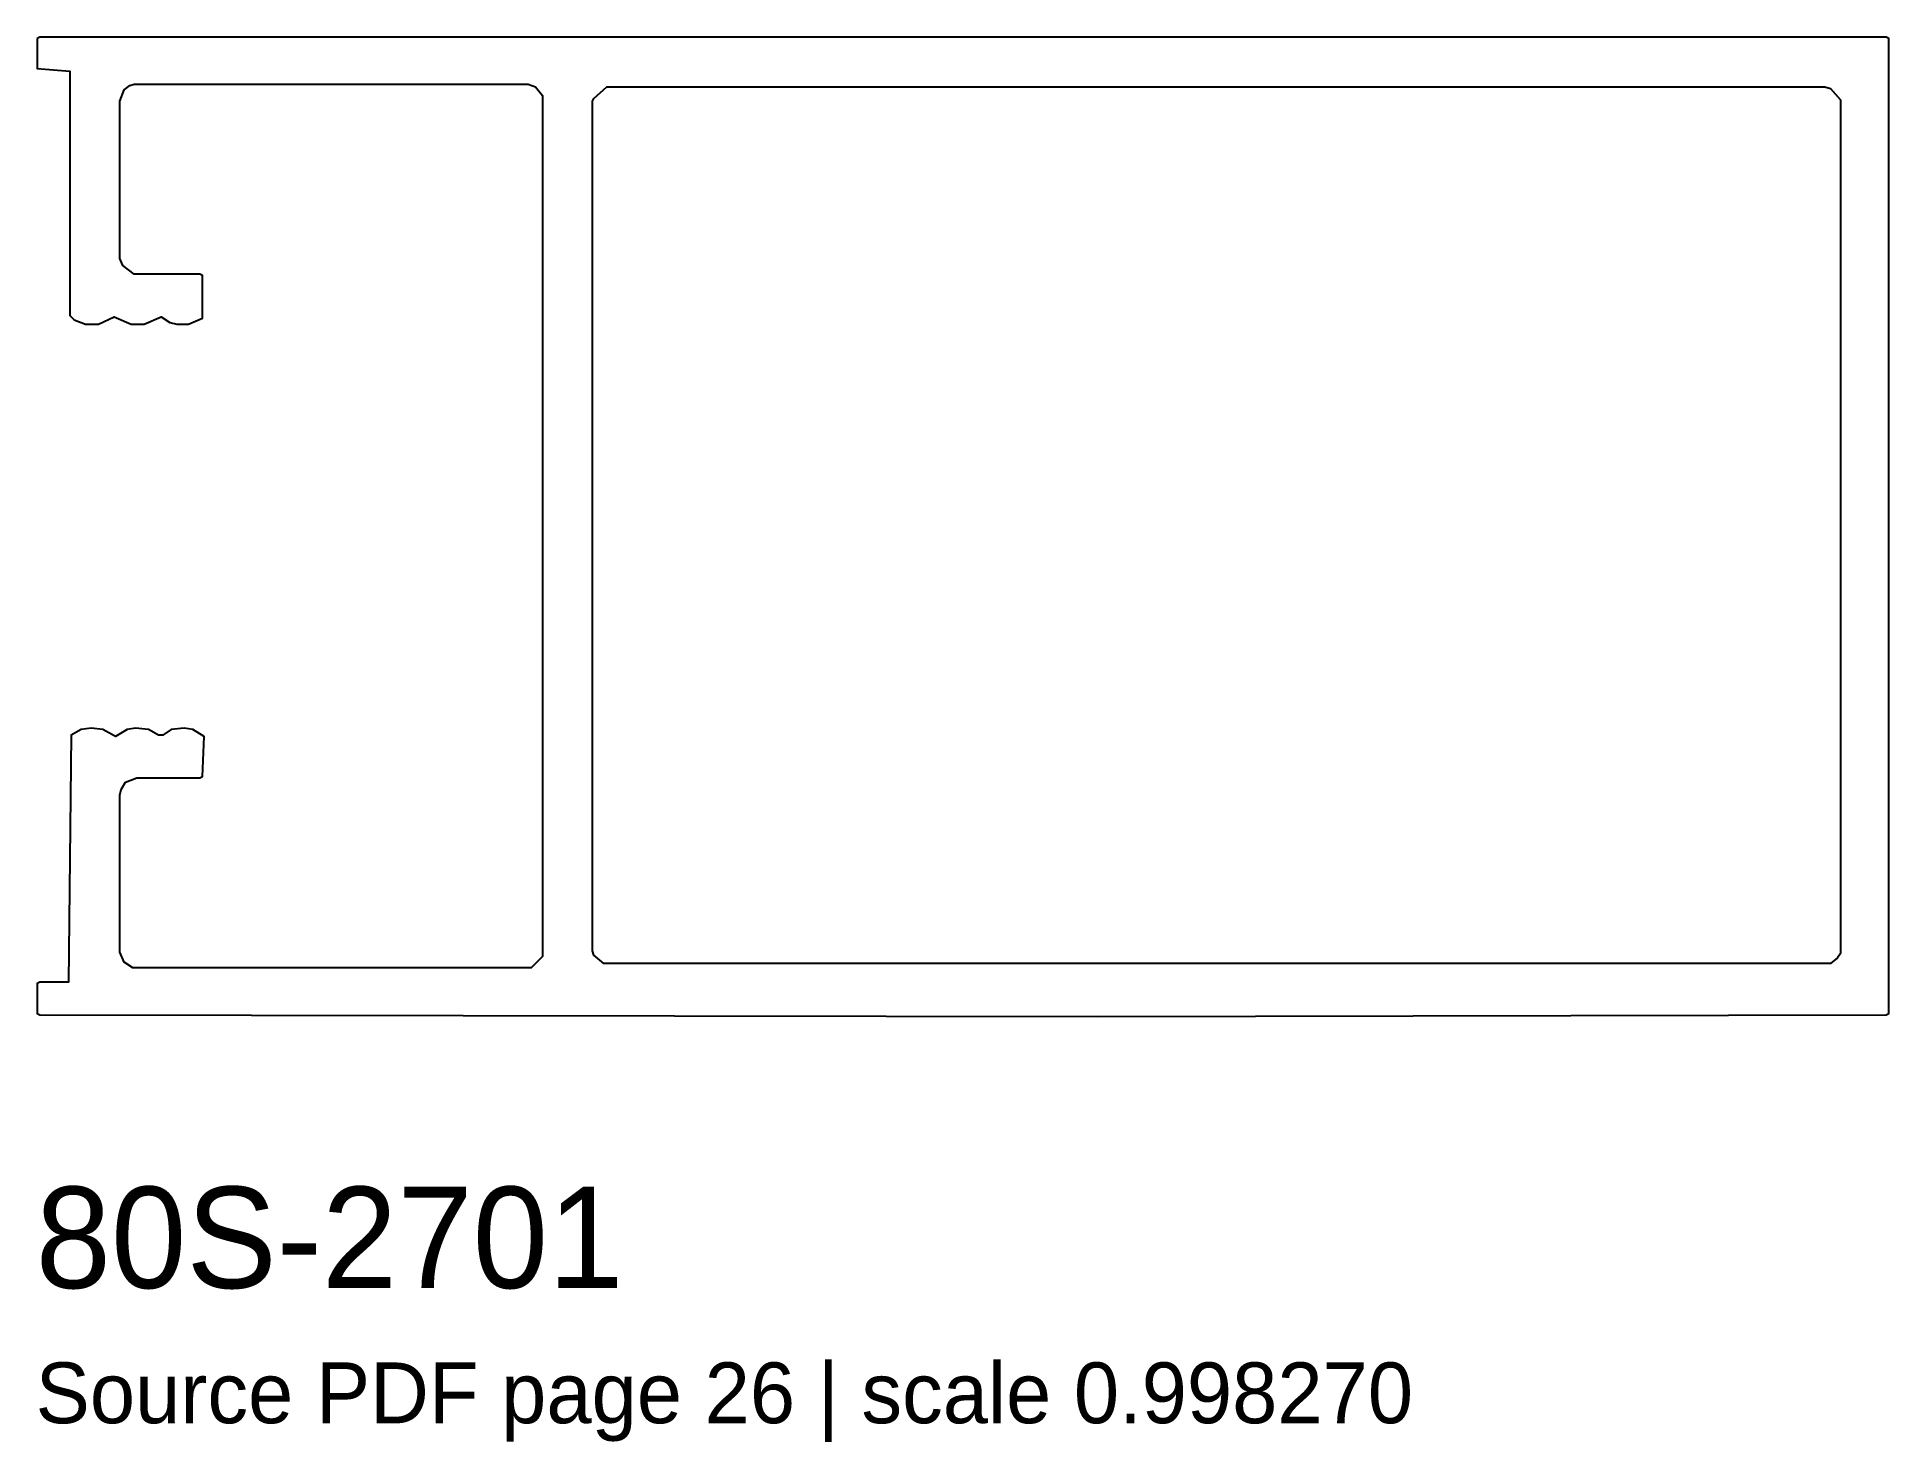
# Model space of a CAD drawing. Header units: millimetres. Extents: x 0 to 54.9, y -12.6 to 29.
import ezdxf

# ---------------------------------------------------------------- set-up
doc = ezdxf.new("R2010")
doc.units = ezdxf.units.MM
doc.layers.add('INFO', color=7, linetype='Continuous')
doc.layers.add('PROFILE', color=7, linetype='Continuous')

msp = doc.modelspace()

# ---------------------------------------------------------------- linework, layer by layer
at = {"layer": 'PROFILE'}
for points in [[(0.042, 28.99), (0.042, 28.103), (1.014, 28.018), (1.014, 20.792), (1.141, 20.665), (1.479, 20.538), (1.859, 20.538), (2.324, 20.75), (2.831, 20.538), (3.212, 20.538), (3.719, 20.75), (3.972, 20.581), (4.184, 20.538), (4.522, 20.538), (4.944, 20.707), (4.944, 21.975), (4.86, 22.018), (2.916, 22.018), (2.578, 22.271), (2.493, 22.482), (2.493, 27.131), (2.62, 27.469), (2.789, 27.596), (2.916, 27.638), (14.58, 27.638), (14.791, 27.554), (15.002, 27.3), (15.002, 1.817), (14.664, 1.479), (2.874, 1.479), (2.62, 1.648), (2.493, 1.944), (2.493, 6.593), (2.536, 6.762), (2.662, 6.973), (3, 7.1), (4.86, 7.1), (4.944, 7.142), (4.987, 8.325), (4.649, 8.537), (4.395, 8.579), (4.015, 8.537), (3.761, 8.368), (3.634, 8.368), (3.339, 8.537), (2.958, 8.579), (2.705, 8.537), (2.367, 8.325), (1.986, 8.537), (1.648, 8.579), (1.352, 8.537), (1.057, 8.368), (0.972, 1.057), (0.127, 1.057), (0.042, 1.014), (0.042, 0.127), (0.127, 0.085), (31.442, 0.042), (54.769, 0.085), (54.854, 0.127), (54.854, 28.99), (54.769, 29.033), (0.127, 29.033)], [(16.524, 27.216), (16.904, 27.554), (52.952, 27.554), (53.121, 27.511), (53.417, 27.173), (53.417, 1.902), (53.332, 1.775), (53.121, 1.606), (16.82, 1.606), (16.524, 1.859), (16.481, 1.986), (16.481, 27.131)]]:
    msp.add_lwpolyline(points, close=True, dxfattribs=at)

# ---------------------------------------------------------------- texts
at = {"layer": 'INFO'}
for s, height, p in [('80S-2701', 3, (0, -8)), ('Source PDF page 26 | scale 0.998270', 1.8, (0, -12))]:
    msp.add_text(s, height=height, dxfattribs=at).set_placement(p)

doc.saveas('drawing.dxf')
